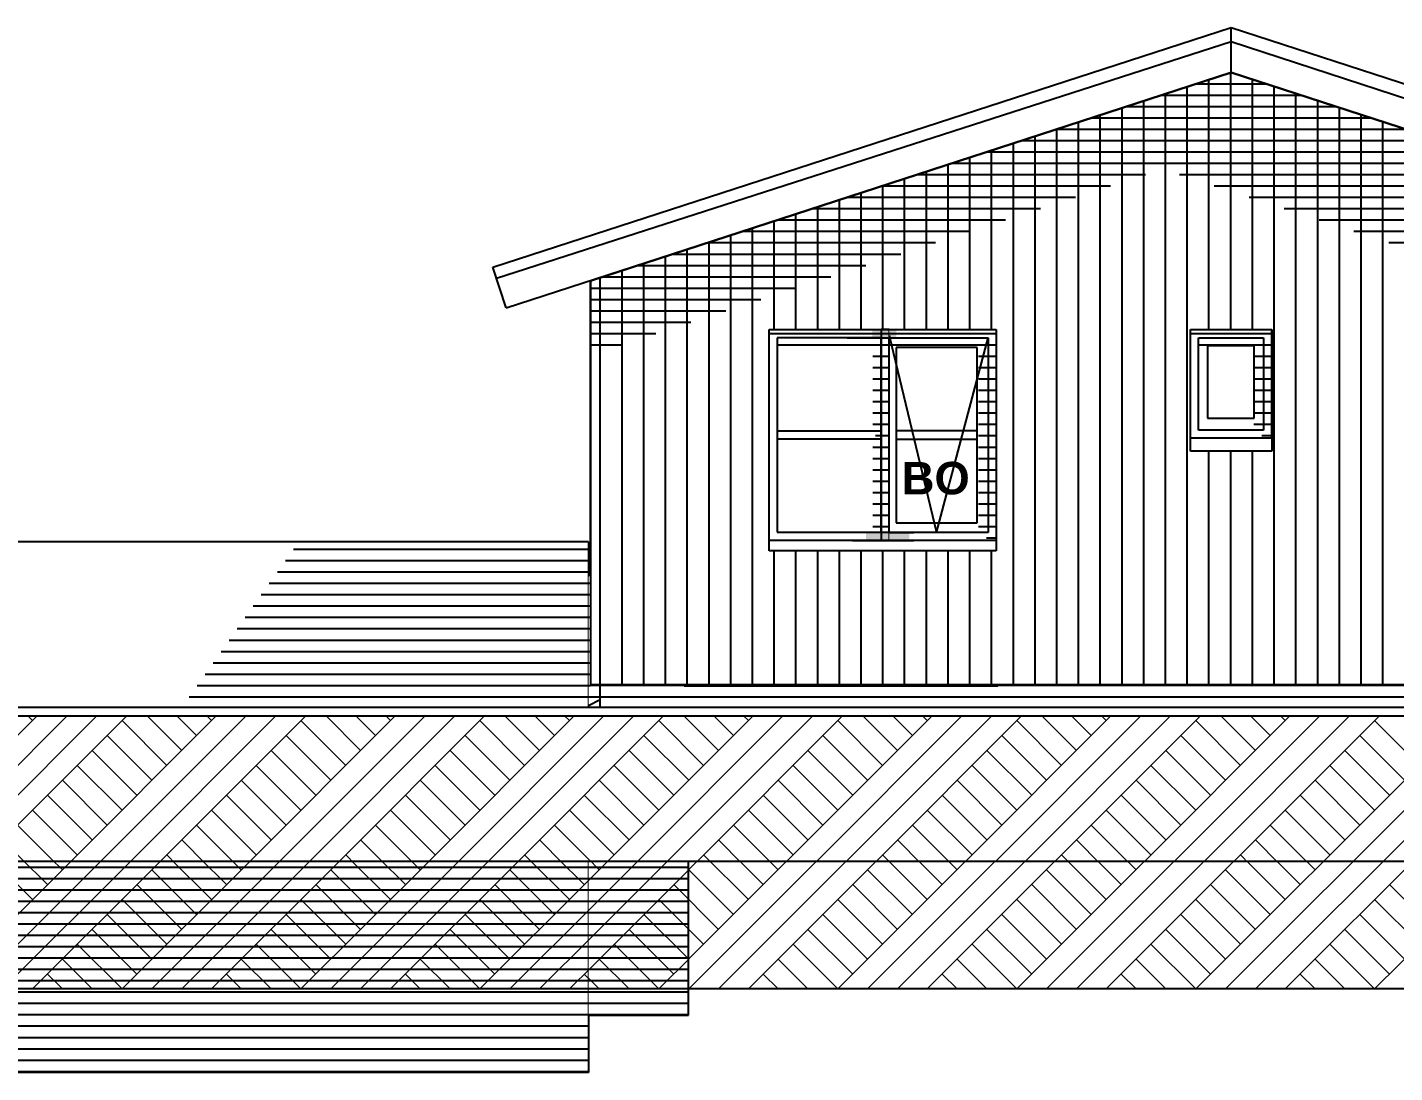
# Model space of a CAD drawing. Header units: millimetres. Extents: x -242231 to 419123, y -2399 to 525285.
# Drawn here: x -223797 to -215368, y 92177 to 98622 of the extents above; entities that cross this region are included whole.
import ezdxf

# ---------------------------------------------------------------- set-up
doc = ezdxf.new("R2010")
doc.units = ezdxf.units.MM
doc.set_wipeout_variables(frame=1)
doc.linetypes.add('Wipeout_Contour', pattern=[1000, 0, -1000])
doc.styles.add('GENERATED_STYLE_1', font='swissb.ttf')
pattern_1 = [(0, (-209595.58, 94564.28), (0, 70), [])]

msp = doc.modelspace()

# ---------------------------------------------------------------- linework, layer by layer
at = {"linetype": 'Continuous'}
for p, q in [((-220326.415, 97059.644), (-216377.153, 98342.837)), ((-216377.153, 98343.362), (-216377.153, 98342.837)), ((-216125.752, 96009.563), (-216627.423, 96009.563)), ((-217824.589, 95393.252), (-219224.173, 95393.252))]:
    msp.add_line(p, q, dxfattribs=at)
at = {"color": 253, "linetype": 'Continuous', "lineweight": 15}
for p, q in [((-218341.367, 93152.037), (-218617.139, 93427.809)), ((-217238.28, 93152.037), (-217514.052, 93427.809)), ((-216135.194, 93152.037), (-216410.966, 93427.809)), ((-218433.291, 93060.113), (-218709.063, 93335.885)), ((-217330.204, 93060.113), (-217605.976, 93335.885)), ((-216227.118, 93060.113), (-216502.889, 93335.885)), ((-215124.031, 93060.113), (-215399.803, 93335.885)), ((-218525.215, 92968.189), (-218800.986, 93243.961)), ((-217422.128, 92968.189), (-217697.9, 93243.961)), ((-216319.042, 92968.189), (-216594.813, 93243.961)), ((-215215.955, 92968.189), (-215491.727, 93243.961)), ((-218617.139, 92876.266), (-218892.91, 93152.037)), ((-217514.052, 92876.266), (-217789.824, 93152.037)), ((-216410.966, 92876.266), (-216686.737, 93152.037)), ((-215307.879, 92876.266), (-215583.651, 93152.037)), ((-218709.063, 92784.342), (-218984.834, 93060.113)), ((-217605.976, 92784.342), (-217881.748, 93060.113)), ((-216502.889, 92784.342), (-216778.661, 93060.113)), ((-215399.803, 92784.342), (-215675.575, 93060.113)), ((-218800.986, 92692.418), (-219076.758, 92968.189)), ((-217697.9, 92692.418), (-217973.672, 92968.189)), ((-216594.813, 92692.418), (-216870.585, 92968.189)), ((-215491.727, 92692.418), (-215767.498, 92968.189)), ((-218984.834, 92692.418), (-219168.682, 92876.266)), ((-217881.748, 92692.418), (-218065.595, 92876.266)), ((-216778.661, 92692.418), (-216962.509, 92876.266)), ((-215675.575, 92692.418), (-215859.422, 92876.266)), ((-219168.682, 92692.418), (-219260.606, 92784.342)), ((-218065.595, 92692.418), (-218157.519, 92784.342)), ((-216962.509, 92692.418), (-217054.433, 92784.342)), ((-215859.422, 92692.418), (-215951.346, 92784.342)), ((-219352.53, 92692.418), (-219352.53, 92692.418)), ((-218249.443, 92692.418), (-218249.443, 92692.418)), ((-217146.357, 92692.418), (-217146.357, 92692.418)), ((-216043.27, 92692.418), (-216043.27, 92692.418))]:
    msp.add_line(p, q, dxfattribs=at)

# ---------------------------------------------------------------- wipeouts: each hides what was drawn before it
at = {"color": 254, "linetype": 'Wipeout_Contour', "lineweight": 0, "ltscale": 27465.714091}
msp.add_wipeout([(-218484.181, 96758.268), (-218484.181, 96758.147), (-218484.173, 96758.268)], dxfattribs=at)
at = {"color": 254, "linetype": 'Wipeout_Contour', "lineweight": 0, "ltscale": 37378.964746}
msp.add_wipeout([(-218534.47, 95508.268), (-218534.47, 96083.268), (-219174.185, 96083.268), (-219174.187, 95508.268)], dxfattribs=at)
at = {"color": 254, "linetype": 'Wipeout_Contour', "lineweight": 0, "ltscale": 42923.424546}
msp.add_wipeout([(-220326.415, 94558.15), (-220326.415, 94564.283), (-220326.451, 94564.283), (-220326.451, 94558.15)], dxfattribs=at)
at = {"color": 254, "linetype": 'Wipeout_Contour', "lineweight": 0, "ltscale": 50741.462199}
msp.add_wipeout([(-220337.233, 93481.083), (-223947.307, 93481.083), (-223947.307, 92176.56), (-220337.233, 92176.56)], dxfattribs=at)

# ---------------------------------------------------------------- next in the draw order: hatches: boundary and pattern name
at = {"linetype": 'Continuous', "lineweight": 25}
h = msp.add_hatch(dxfattribs=at)
h.set_pattern_fill('50__', color=251, style=0, pattern_type=2)
h.set_pattern_definition(pattern_1)
h.paths.add_polyline_path([(-214829.609, 97107.609), (-214829.609, 97840.534), (-216377.153, 98343.362), (-216377.153, 98342.837), (-220326.415, 97059.644), (-220326.415, 96603.002), (-216798.332, 97748.852), (-216798.332, 97747.725)], flags=0)
h = msp.add_hatch(dxfattribs=at)
h.set_pattern_fill('50__', color=251, style=0, pattern_type=2)
h.set_pattern_definition(pattern_1)
h.paths.add_polyline_path([(-218534.47, 95508.268), (-218534.47, 96083.268), (-219174.185, 96083.268), (-219174.187, 96062.058), (-218584.464, 96062.058), (-218584.464, 95508.268)], flags=0)
h = msp.add_hatch(dxfattribs=at)
h.set_pattern_fill('50__', color=251, style=0, pattern_type=2)
h.set_pattern_definition(pattern_1)
h.paths.add_polyline_path([(-220337.233, 93481.083), (-223947.307, 93481.083), (-223947.307, 92176.56), (-220337.233, 92176.56)], flags=0)

# ---------------------------------------------------------------- next in the draw order: linework, layer by layer
at = {"linetype": 'Continuous'}
for p, q in [((-220326.415, 94564.283), (-220326.415, 97059.644)), ((-220326.451, 94564.283), (-220326.451, 94558.15)), ((-220326.415, 94564.283), (-220326.415, 94558.15)), ((-220326.415, 94558.15), (-214829.609, 94558.15)), ((-220337.233, 93481.083), (-220337.233, 92176.56)), ((-220337.233, 92176.56), (-223947.307, 92176.56))]:
    msp.add_line(p, q, dxfattribs=at)
at = {"color": 253, "linetype": 'Continuous', "lineweight": 15}
for p, q in [((-222753.713, 93152.037), (-223029.485, 93427.809)), ((-221650.627, 93152.037), (-221926.398, 93427.809)), ((-220547.54, 93152.037), (-220823.312, 93427.809)), ((-222845.637, 93060.113), (-223121.409, 93335.885)), ((-221742.551, 93060.113), (-222018.322, 93335.885)), ((-220639.464, 93060.113), (-220915.236, 93335.885)), ((-222937.561, 92968.189), (-223213.333, 93243.961)), ((-221834.474, 92968.189), (-222110.246, 93243.961)), ((-220731.388, 92968.189), (-221007.16, 93243.961)), ((-223029.485, 92876.266), (-223305.256, 93152.037)), ((-221926.398, 92876.266), (-222202.17, 93152.037)), ((-220823.312, 92876.266), (-221099.083, 93152.037)), ((-223121.409, 92784.342), (-223397.18, 93060.113)), ((-222018.322, 92784.342), (-222294.094, 93060.113)), ((-220915.236, 92784.342), (-221191.007, 93060.113)), ((-223213.333, 92692.418), (-223489.104, 92968.189)), ((-222110.246, 92692.418), (-222386.018, 92968.189)), ((-221007.16, 92692.418), (-221282.931, 92968.189)), ((-223397.18, 92692.418), (-223581.028, 92876.266)), ((-222294.094, 92692.418), (-222477.942, 92876.266)), ((-221191.007, 92692.418), (-221374.855, 92876.266)), ((-223581.028, 92692.418), (-223672.952, 92784.342)), ((-222477.942, 92692.418), (-222569.865, 92784.342)), ((-221374.855, 92692.418), (-221466.779, 92784.342)), ((-223764.876, 92692.418), (-223764.876, 92692.418)), ((-222661.789, 92692.418), (-222661.789, 92692.418)), ((-221558.703, 92692.418), (-221558.703, 92692.418)), ((-220455.616, 92692.418), (-220455.616, 92692.418))]:
    msp.add_line(p, q, dxfattribs=at)

# ---------------------------------------------------------------- next in the draw order: wipeouts: each hides what was drawn before it
at = {"color": 254, "linetype": 'Wipeout_Contour', "lineweight": 0, "ltscale": 43566.776628}
msp.add_wipeout([(-220046.415, 97151.147), (-220326.415, 97060.169), (-220326.415, 97059.644), (-220046.415, 97150.622)], dxfattribs=at)
at = {"color": 254, "linetype": 'Wipeout_Contour', "lineweight": 0, "ltscale": 46982.852747}
msp.add_wipeout([(-218534.47, 96708.147), (-218534.47, 96708.268), (-219174.187, 96708.268), (-219174.185, 96133.268), (-218534.47, 96133.268)], dxfattribs=at)
at = {"color": 254, "linetype": 'Wipeout_Contour', "lineweight": 0, "ltscale": 25217.409313}
msp.add_wipeout([(-217874.47, 95508.147), (-217874.47, 96708.147), (-217874.477, 95508.147)], dxfattribs=at)
at = {"color": 254, "linetype": 'Wipeout_Contour', "lineweight": 0, "ltscale": 20457.377242}
msp.add_wipeout([(-216177.431, 96138.15), (-216177.431, 96708.15), (-216177.437, 96138.15)], dxfattribs=at)
at = {"color": 254, "linetype": 'Wipeout_Contour', "lineweight": 0, "ltscale": 82698.442052}
msp.add_wipeout([(-219174.181, 95508.268), (-219224.181, 95508.268), (-219224.181, 95458.268), (-218484.181, 95458.268), (-218484.181, 95508.268), (-218484.47, 95508.268), (-218484.47, 95508.147), (-218534.47, 95508.147), (-218534.47, 95508.268)], dxfattribs=at)
at = {"color": 254, "linetype": 'Wipeout_Contour', "lineweight": 0, "ltscale": 50252.008211}
msp.add_wipeout([(-223947.307, 95450.158), (-223947.307, 94431.083), (-220337.233, 94431.083), (-220337.233, 95450.158)], dxfattribs=at)
at = {"color": 254, "linetype": 'Wipeout_Contour', "lineweight": 0, "ltscale": 42241.647244}
msp.add_wipeout([(-220337.233, 93481.083), (-220337.233, 92531.083), (-219722.221, 92531.083), (-219722.221, 93481.083)], dxfattribs=at)

# ---------------------------------------------------------------- next in the draw order: hatches: boundary and pattern name
at = {"linetype": 'Continuous', "lineweight": 25}
h = msp.add_hatch(dxfattribs=at)
h.set_pattern_fill('50__', color=251, style=0, pattern_type=2)
h.set_pattern_definition(pattern_1)
h.paths.add_polyline_path([(-220046.415, 97151.147), (-220326.415, 97060.169), (-220326.415, 97059.644), (-220046.415, 97150.622)], flags=0)
h = msp.add_hatch(dxfattribs=at)
h.set_pattern_fill('50__', color=251, style=0, pattern_type=2)
h.set_pattern_definition(pattern_1)
h.paths.add_polyline_path([(-218534.47, 96708.147), (-218534.47, 96708.268), (-219174.187, 96708.268), (-219174.187, 96602.725), (-218594.159, 96602.725), (-218594.159, 96602.604), (-218584.464, 96602.604), (-218584.464, 96133.268), (-218534.47, 96133.268)], flags=0)
h = msp.add_hatch(dxfattribs=at)
h.set_pattern_fill('50__', color=251, style=0, pattern_type=2)
h.set_pattern_definition(pattern_1)
h.paths.add_polyline_path([(-222845.113, 94431.083), (-220337.233, 94431.083), (-220337.233, 95450.158), (-222124.518, 95450.158)], flags=0)
h = msp.add_hatch(dxfattribs=at)
h.set_pattern_fill('50__', color=251, style=0, pattern_type=2)
h.set_pattern_definition(pattern_1)
h.paths.add_polyline_path([(-220337.233, 93481.083), (-220337.233, 92531.083), (-219722.221, 92531.083), (-219722.221, 93481.083)], flags=0)

# ---------------------------------------------------------------- next in the draw order: linework, layer by layer
at = {"linetype": 'Continuous'}
for p, q in [((-220046.415, 97151.147), (-220046.415, 97150.622)), ((-220326.415, 97060.169), (-220326.415, 97059.644)), ((-220337.233, 95450.158), (-223947.307, 95450.158)), ((-220337.233, 95450.158), (-220337.233, 94431.083)), ((-218534.463, 95458.268), (-219224.173, 95458.268)), ((-218534.463, 95458.268), (-218534.463, 95458.147)), ((-218484.181, 95458.268), (-218534.463, 95458.268)), ((-219722.221, 92531.083), (-219722.221, 93481.083)), ((-195084.626, 92692.418), (-227957.363, 92692.418)), ((-220337.233, 92531.083), (-219722.221, 92531.083))]:
    msp.add_line(p, q, dxfattribs=at)
at = {"color": 253, "linetype": 'Continuous', "lineweight": 15}
for p, q in [((-219444.454, 93152.037), (-219720.225, 93427.809)), ((-219536.377, 93060.113), (-219812.149, 93335.885)), ((-219628.301, 92968.189), (-219904.073, 93243.961)), ((-219720.225, 92876.266), (-219995.997, 93152.037)), ((-219812.149, 92784.342), (-220087.921, 93060.113)), ((-219904.073, 92692.418), (-220179.845, 92968.189)), ((-220087.921, 92692.418), (-220271.768, 92876.266)), ((-220271.768, 92692.418), (-220363.692, 92784.342))]:
    msp.add_line(p, q, dxfattribs=at)

# ---------------------------------------------------------------- next in the draw order: wipeouts: each hides what was drawn before it
at = {"color": 254, "linetype": 'Wipeout_Contour', "lineweight": 0, "ltscale": 28150.316121}
msp.add_wipeout([(-216577.437, 96138.15), (-216177.437, 96138.15), (-216177.437, 96708.15), (-216577.437, 96708.15)], dxfattribs=at)

# ---------------------------------------------------------------- next in the draw order: hatches: boundary and pattern name
at = {"linetype": 'Continuous', "lineweight": 25}
h = msp.add_hatch(dxfattribs=at)
h.set_pattern_fill('50__', color=251, style=0, pattern_type=2)
h.set_pattern_definition(pattern_1)
h.paths.add_polyline_path([(-216237.409, 96138.15), (-216177.437, 96138.15), (-216177.437, 96708.15), (-216577.437, 96708.15), (-216577.437, 96602.606), (-216237.409, 96602.606)], flags=0)

# ---------------------------------------------------------------- next in the draw order: linework, layer by layer
at = {"linetype": 'Continuous'}
for p, q in [((-216234.974, 96657.792), (-216521.707, 96657.792)), ((-216521.707, 96657.792), (-216521.707, 96211.386)), ((-216234.974, 96211.386), (-216234.974, 96657.792)), ((-216521.707, 96211.386), (-216234.974, 96211.386))]:
    msp.add_line(p, q, dxfattribs=at)

# ---------------------------------------------------------------- next in the draw order: wipeouts: each hides what was drawn before it
at = {"color": 254, "linetype": 'Wipeout_Contour', "lineweight": 0, "ltscale": 43063.195506}
msp.add_wipeout([(-220046.003, 97150.756), (-220045.986, 97150.761), (-220045.986, 97151.286), (-220046.003, 97151.281)], dxfattribs=at)
at = {"color": 254, "linetype": 'Wipeout_Contour', "lineweight": 0, "ltscale": 37547.150819}
msp.add_wipeout([(-218534.47, 96083.268), (-218534.47, 96133.268), (-219174.185, 96133.268), (-219174.185, 96083.268)], dxfattribs=at)
at = {"color": 254, "linetype": 'Wipeout_Contour', "lineweight": 0, "ltscale": 43030.944171}
msp.add_wipeout([(-220337.233, 95241.263), (-220337.233, 95241.163), (-220326.415, 95246.547), (-220326.415, 95246.647)], dxfattribs=at)

# ---------------------------------------------------------------- next in the draw order: hatches: boundary and pattern name
at = {"linetype": 'Continuous', "lineweight": 25}
h = msp.add_hatch(dxfattribs=at)
h.set_pattern_fill('50__', color=251, style=0, pattern_type=2)
h.set_pattern_definition(pattern_1)
h.paths.add_polyline_path([(-218534.47, 96083.268), (-218534.47, 96133.268), (-218569.466, 96133.268), (-218569.466, 96083.268)], flags=0)

# ---------------------------------------------------------------- next in the draw order: wipeouts: each hides what was drawn before it
at = {"color": 254, "linetype": 'Wipeout_Contour', "lineweight": 0, "ltscale": 37058.234373}
msp.add_wipeout([(-216377.153, 98343.362), (-220045.986, 97151.286), (-220045.986, 97150.761), (-216377.153, 98342.837)], dxfattribs=at)
at = {"color": 254, "linetype": 'Wipeout_Contour', "lineweight": 0, "ltscale": 27283.116801}
msp.add_wipeout([(-216177.431, 96708.15), (-216177.431, 96138.15), (-216127.431, 96138.15), (-216127.431, 96708.15)], dxfattribs=at)
at = {"color": 254, "linetype": 'Wipeout_Contour', "lineweight": 0, "ltscale": 96521.148876}
msp.add_wipeout([(-220337.233, 95241.163), (-220337.233, 94441.463), (-220266.212, 94476.808), (-220266.212, 94558.15), (-220326.415, 94558.15), (-220326.451, 94558.15), (-220326.451, 94564.283), (-220326.415, 94564.283), (-220326.415, 95246.547)], dxfattribs=at)

# ---------------------------------------------------------------- next in the draw order: hatches: boundary and pattern name
at = {"linetype": 'Continuous', "lineweight": 25}
h = msp.add_hatch(dxfattribs=at)
h.set_pattern_fill('50__', color=251, style=0, pattern_type=2)
h.set_pattern_definition(pattern_1)
h.paths.add_polyline_path([(-216377.153, 98343.362), (-220045.986, 97151.286), (-220045.986, 97150.761), (-216377.153, 98342.837)], flags=0)
h = msp.add_hatch(dxfattribs=at)
h.set_pattern_fill('50__', color=251, style=0, pattern_type=2)
h.set_pattern_definition(pattern_1)
h.paths.add_polyline_path([(-216177.431, 96708.15), (-216177.431, 96138.15), (-216127.431, 96138.15), (-216127.431, 96708.15)], flags=0)
h = msp.add_hatch(dxfattribs=at)
h.set_pattern_fill('50__', color=251, style=0, pattern_type=2)
h.set_pattern_definition(pattern_1)
h.paths.add_polyline_path([(-220337.233, 95241.163), (-220337.233, 94441.463), (-220266.212, 94476.808), (-220266.212, 94558.15), (-220326.415, 94558.15), (-220326.451, 94558.15), (-220326.451, 94564.283), (-220326.415, 94564.283), (-220326.415, 95246.547)], flags=0)

# ---------------------------------------------------------------- next in the draw order: linework, layer by layer
at = {"linetype": 'Continuous'}
for p, q in [((-220046.003, 97150.756), (-220046.003, 97151.281)), ((-220045.986, 97150.761), (-220045.986, 97151.286)), ((-220337.233, 95241.263), (-220326.415, 95246.647))]:
    msp.add_line(p, q, dxfattribs=at)

# ---------------------------------------------------------------- next in the draw order: wipeouts: each hides what was drawn before it
at = {"color": 254, "linetype": 'Wipeout_Contour', "lineweight": 0, "ltscale": 54550.210546}
msp.add_wipeout([(-218484.47, 95508.268), (-218484.181, 95508.268), (-218484.181, 96708.268), (-218534.181, 96708.268), (-218534.181, 96708.147), (-218484.47, 96708.147)], dxfattribs=at)

# ---------------------------------------------------------------- next in the draw order: linework, layer by layer
at = {"linetype": 'Continuous'}
msp.add_line((-218484.181, 95508.268), (-218484.181, 95458.268), dxfattribs=at)

# ---------------------------------------------------------------- next in the draw order: wipeouts: each hides what was drawn before it
at = {"color": 254, "linetype": 'Wipeout_Contour', "lineweight": 0, "ltscale": 38775.456962}
msp.add_wipeout([(-220845.155, 96891.62), (-216377.153, 98343.362), (-216377.153, 98621.993), (-220927.043, 97143.644)], dxfattribs=at)
at = {"color": 254, "linetype": 'Wipeout_Contour', "lineweight": 0, "ltscale": 57046.246641}
msp.add_wipeout([(-218534.181, 96708.268), (-218484.181, 96708.268), (-218484.181, 96758.268), (-219224.181, 96758.268), (-219224.181, 96708.268), (-219174.181, 96708.268)], dxfattribs=at)
at = {"color": 254, "linetype": 'Wipeout_Contour', "lineweight": 0, "ltscale": 42708.180818}
msp.add_wipeout([(-216577.431, 96708.15), (-216177.431, 96708.15), (-216127.431, 96708.15), (-216127.431, 96758.15), (-216627.431, 96758.15), (-216627.431, 96708.15)], dxfattribs=at)
at = {"color": 254, "linetype": 'Wipeout_Contour', "lineweight": 0, "ltscale": 41751.655478}
msp.add_wipeout([(-216177.431, 96138.15), (-216577.431, 96138.15), (-216627.431, 96138.15), (-216627.431, 96088.15), (-216127.431, 96088.15), (-216127.431, 96138.15)], dxfattribs=at)
at = {"color": 254, "linetype": 'Wipeout_Contour', "lineweight": 0, "ltscale": 42826.704124}
msp.add_wipeout([(-220337.233, 94441.463), (-220337.233, 94441.363), (-220266.212, 94476.708), (-220266.212, 94476.808)], dxfattribs=at)

# ---------------------------------------------------------------- next in the draw order: hatches: boundary and pattern name
at = {"linetype": 'Continuous', "lineweight": 25}
h = msp.add_hatch(dxfattribs=at)
h.set_pattern_fill('50__', color=251, style=0, pattern_type=2)
h.set_pattern_definition(pattern_1)
h.paths.add_polyline_path([(-216378.188, 98343.026), (-216377.153, 98343.362), (-216377.153, 98621.993), (-216378.188, 98620.53)], flags=0)
h = msp.add_hatch(dxfattribs=at)
h.set_pattern_fill('50__', color=251, style=0, pattern_type=2)
h.set_pattern_definition(pattern_1)
h.paths.add_polyline_path([(-218534.181, 96708.268), (-218484.181, 96708.268), (-218484.181, 96758.268), (-219224.181, 96758.268), (-219224.181, 96708.268), (-219174.181, 96708.268)], flags=0)
h = msp.add_hatch(dxfattribs=at)
h.set_pattern_fill('50__', color=251, style=0, pattern_type=2)
h.set_pattern_definition(pattern_1)
h.paths.add_polyline_path([(-216577.431, 96708.15), (-216177.431, 96708.15), (-216127.431, 96708.15), (-216127.431, 96758.15), (-216627.431, 96758.15), (-216627.431, 96708.15)], flags=0)
h = msp.add_hatch(dxfattribs=at)
h.set_pattern_fill('50__', color=251, style=0, pattern_type=2)
h.set_pattern_definition(pattern_1)
h.paths.add_polyline_path([(-216177.431, 96138.15), (-216187.415, 96138.15), (-216187.415, 96088.15), (-216127.431, 96088.15), (-216127.431, 96138.15)], flags=0)

# ---------------------------------------------------------------- next in the draw order: linework, layer by layer
at = {"linetype": 'Continuous'}
for p, q in [((-220927.043, 97143.644), (-216377.153, 98621.993)), ((-220845.155, 96891.62), (-216377.153, 98343.362)), ((-220845.155, 96891.62), (-220927.043, 97143.644)), ((-220325.541, 97059.901), (-220325.541, 94569.758)), ((-219224.173, 96758.268), (-218484.173, 96758.268)), ((-218534.181, 95508.268), (-218534.181, 96708.268)), ((-218484.181, 96758.147), (-218484.181, 96708.268)), ((-218484.181, 96708.268), (-218484.181, 95508.268)), ((-218484.173, 96758.268), (-218484.173, 96758.147)), ((-216627.423, 96758.15), (-216127.423, 96758.15)), ((-216177.431, 96708.15), (-216177.431, 96138.15)), ((-216127.423, 96758.15), (-216127.423, 96088.15)), ((-216127.423, 96088.15), (-216627.423, 96088.15)), ((-220337.233, 94441.363), (-220266.212, 94476.708))]:
    msp.add_line(p, q, dxfattribs=at)
at = {"color": 251, "linetype": 'Continuous', "lineweight": 25}
for p, q in [((-216514.968, 98297.508), (-216514.968, 96759.315)), ((-218792.968, 97557.653), (-218792.968, 96758.147)), ((-218658.968, 97601.174), (-218658.968, 96758.147)), ((-219060.968, 97470.612), (-219060.968, 96758.147)), ((-218926.968, 97514.133), (-218926.968, 96758.147)), ((-219194.968, 97427.091), (-219194.968, 96758.147))]:
    msp.add_line(p, q, dxfattribs=at)

# ---------------------------------------------------------------- next in the draw order: wipeouts: each hides what was drawn before it
at = {"color": 254, "linetype": 'Wipeout_Contour', "lineweight": 0, "ltscale": 22251.725368}
msp.add_wipeout([(-216377.153, 98343.362), (-211850.67, 96872.618), (-211768.782, 97124.642), (-216377.153, 98621.993)], dxfattribs=at)
at = {"color": 254, "linetype": 'Wipeout_Contour', "lineweight": 0, "ltscale": 43063.961043}
msp.add_wipeout([(-220046.003, 97151.281), (-220046.415, 97151.147), (-220046.415, 97150.622), (-220046.003, 97150.756)], dxfattribs=at)
at = {"color": 254, "linetype": 'Wipeout_Contour', "lineweight": 0, "ltscale": 38979.822969}
msp.add_wipeout([(-219174.181, 96708.268), (-219224.181, 96708.268), (-219224.181, 95508.268), (-219174.181, 95508.268)], dxfattribs=at)
at = {"color": 254, "linetype": 'Wipeout_Contour', "lineweight": 0, "ltscale": 43904.649612}
msp.add_wipeout([(-218484.181, 95508.147), (-217874.477, 95508.147), (-217874.477, 96708.147), (-218484.181, 96708.147), (-218484.181, 95508.268)], dxfattribs=at)
at = {"color": 254, "linetype": 'Wipeout_Contour', "lineweight": 0, "ltscale": 29017.894188}
msp.add_wipeout([(-216577.431, 96138.15), (-216577.431, 96708.15), (-216627.431, 96708.15), (-216627.431, 96138.15)], dxfattribs=at)
at = {"color": 254, "linetype": 'Wipeout_Contour', "lineweight": 0, "ltscale": 20657.15334}
msp.add_wipeout([(-216127.431, 96758.15), (-216127.431, 96714.283), (-216127.423, 96758.15)], dxfattribs=at)
at = {"color": 254, "linetype": 'Wipeout_Contour', "lineweight": 0, "ltscale": 31931.829371}
msp.add_wipeout([(-220266.212, 94431.083), (-214889.605, 94431.083), (-214889.605, 94558.15), (-220266.212, 94558.15)], dxfattribs=at)

# ---------------------------------------------------------------- next in the draw order: hatches: boundary and pattern name
at = {"linetype": 'Continuous', "lineweight": 25}
h = msp.add_hatch(dxfattribs=at)
h.set_pattern_fill('50__', color=251, style=0, pattern_type=2)
h.set_pattern_definition(pattern_1)
h.paths.add_polyline_path([(-218484.181, 96708.147), (-218484.187, 96602.604), (-217934.449, 96602.604), (-217934.449, 95508.147), (-217874.477, 95508.147), (-217874.477, 96708.147)], flags=0)
h = msp.add_hatch(dxfattribs=at)
h.set_pattern_fill('50__', color=251, style=0, pattern_type=2)
h.set_pattern_definition(pattern_1)
h.paths.add_polyline_path([(-214889.6, 94473.31), (-214889.605, 94558.15), (-220266.212, 94558.15), (-220266.212, 94472.334)], flags=0)

# ---------------------------------------------------------------- next in the draw order: linework, layer by layer
at = {"linetype": 'Continuous'}
for p, q in [((-216377.153, 98621.993), (-211768.782, 97124.642)), ((-216377.153, 98343.362), (-216377.153, 98621.993)), ((-220904.852, 97074.823), (-216377.153, 98534.436)), ((-216377.153, 98534.436), (-211778.823, 97034.283)), ((-216375.975, 98342.651), (-220325.541, 97059.901)), ((-216377.153, 98343.362), (-211850.67, 96872.618)), ((-212546.127, 97098.258), (-216375.975, 98342.651)), ((-216627.423, 96759.315), (-216125.752, 96759.315)), ((-216627.423, 96009.563), (-216627.423, 96759.315)), ((-216125.752, 96759.315), (-216125.752, 96009.563)), ((-219224.173, 95458.268), (-219224.173, 96758.268)), ((-219224.173, 95393.252), (-219224.173, 96758.147)), ((-219174.181, 96708.268), (-219174.181, 95508.268)), ((-218534.181, 96708.268), (-219174.181, 96708.268)), ((-216627.423, 96088.15), (-216627.423, 96758.15)), ((-216577.431, 96138.15), (-216577.431, 96708.15)), ((-216577.431, 96708.15), (-216177.431, 96708.15)), ((-217941.387, 96648.467), (-218440.256, 96648.467)), ((-218440.256, 96648.467), (-218440.256, 95566.806)), ((-217941.387, 95566.806), (-217941.387, 96648.467)), ((-219174.181, 96133.268), (-218534.475, 96133.268)), ((-218440.29, 96133.268), (-218440.29, 96083.229)), ((-217941.387, 96133.268), (-218440.29, 96133.268)), ((-217941.387, 96083.229), (-217941.387, 96133.268)), ((-216177.431, 96138.15), (-216577.431, 96138.15)), ((-218534.475, 96083.268), (-219174.181, 96083.268)), ((-218440.29, 96083.229), (-217941.387, 96083.229)), ((-219174.181, 95508.268), (-218534.181, 95508.268)), ((-218440.256, 95566.806), (-217941.387, 95566.806)), ((-220325.541, 94569.758), (-212546.127, 94569.758)), ((-220266.212, 94431.083), (-220266.212, 94558.15)), ((-219748.491, 94564.494), (-217814.241, 94564.283))]:
    msp.add_line(p, q, dxfattribs=at)
at = {"color": 251, "linetype": 'Continuous', "lineweight": 25}
for p, q in [((-216380.968, 98341.029), (-216380.968, 96759.315)), ((-216246.968, 98300.734), (-216246.968, 96759.315)), ((-216782.968, 98210.467), (-216782.968, 94569.758)), ((-216648.968, 98253.987), (-216648.968, 94569.758)), ((-216112.968, 98257.195), (-216112.968, 94569.758)), ((-215978.968, 98213.655), (-215978.968, 94569.758)), ((-217050.968, 98123.425), (-217050.968, 94569.758)), ((-216916.968, 98166.946), (-216916.968, 94569.758)), ((-215844.968, 98170.116), (-215844.968, 94569.758)), ((-215710.968, 98126.577), (-215710.968, 94569.758)), ((-217318.968, 98036.383), (-217318.968, 94569.758)), ((-217184.968, 98079.904), (-217184.968, 94569.758)), ((-215576.968, 98083.038), (-215576.968, 94569.758)), ((-215442.968, 98039.498), (-215442.968, 94569.758)), ((-217586.968, 97949.341), (-217586.968, 94569.758)), ((-217452.968, 97992.862), (-217452.968, 94569.758)), ((-217720.968, 97905.82), (-217720.968, 94569.758)), ((-219328.968, 97383.57), (-219328.968, 94569.758)), ((-219596.968, 97296.528), (-219596.968, 94569.758)), ((-219462.968, 97340.049), (-219462.968, 94569.758)), ((-219864.968, 97209.487), (-219864.968, 94569.758)), ((-219730.968, 97253.007), (-219730.968, 94569.758)), ((-220132.968, 97122.445), (-220132.968, 94569.758)), ((-219998.968, 97165.966), (-219998.968, 94569.758)), ((-220266.968, 97078.924), (-220266.968, 94569.758)), ((-216514.968, 96009.563), (-216514.968, 94569.758)), ((-216380.968, 96009.563), (-216380.968, 94569.758)), ((-216246.968, 96009.563), (-216246.968, 94569.758)), ((-219194.968, 95393.252), (-219194.968, 94569.758)), ((-219060.968, 95393.252), (-219060.968, 94569.758)), ((-218926.968, 95393.252), (-218926.968, 94569.758)), ((-218792.968, 95393.252), (-218792.968, 94569.758)), ((-218658.968, 95393.252), (-218658.968, 94569.758)), ((-218524.968, 95393.252), (-218524.968, 94569.758)), ((-218390.968, 95393.252), (-218390.968, 94569.758)), ((-218256.968, 95393.252), (-218256.968, 94569.758)), ((-218122.968, 95393.252), (-218122.968, 94569.758)), ((-217988.968, 95393.252), (-217988.968, 94569.758)), ((-217854.968, 95393.252), (-217854.968, 94569.758))]:
    msp.add_line(p, q, dxfattribs=at)

# ---------------------------------------------------------------- next in the draw order: texts
at = {"style": 'GENERATED_STYLE_1'}
msp.add_text('BO', height=200, dxfattribs=at).set_placement((-218406.669, 95742.352))

# ---------------------------------------------------------------- next in the draw order: wipeouts: each hides what was drawn before it
at = {"color": 254, "linetype": 'Wipeout_Contour', "lineweight": 0, "ltscale": 36769.03695}
msp.add_wipeout([(-218534.181, 96708.268), (-218534.47, 96708.268), (-218534.47, 96708.147), (-218534.181, 96708.147)], dxfattribs=at)
at = {"color": 254, "linetype": 'Wipeout_Contour', "lineweight": 0, "ltscale": 53013.924178}
msp.add_wipeout([(-218484.181, 96708.268), (-218484.181, 96708.147), (-217874.47, 96708.147), (-217824.47, 96708.147), (-217824.47, 96758.147), (-218484.181, 96758.147)], dxfattribs=at)
at = {"color": 254, "linetype": 'Wipeout_Contour', "lineweight": 0, "ltscale": 57176.651784}
msp.add_wipeout([(-227489.8, 93481.083), (-198945.979, 93481.083), (-198945.979, 94431.083), (-227489.8, 94431.083)], dxfattribs=at)

# ---------------------------------------------------------------- next in the draw order: hatches: boundary and pattern name
at = {"linetype": 'Continuous', "lineweight": 25}
h = msp.add_hatch(dxfattribs=at)
h.set_pattern_fill('50__', color=251, style=0, pattern_type=2)
h.set_pattern_definition(pattern_1)
h.paths.add_polyline_path([(-218484.181, 96708.268), (-218484.181, 96708.147), (-217874.47, 96708.147), (-217824.47, 96708.147), (-217824.47, 96758.147), (-218484.181, 96758.147)], flags=0)

# ---------------------------------------------------------------- next in the draw order: linework, layer by layer
at = {"color": 251, "linetype": 'Continuous', "lineweight": 25}
for p, q in [((-217854.968, 97862.3), (-217854.968, 96758.147)), ((-218122.968, 97775.258), (-218122.968, 96758.147)), ((-217988.968, 97818.779), (-217988.968, 96758.147)), ((-218390.968, 97688.216), (-218390.968, 96758.147)), ((-218256.968, 97731.737), (-218256.968, 96758.147)), ((-218524.968, 97644.695), (-218524.968, 96758.147))]:
    msp.add_line(p, q, dxfattribs=at)
at = {"linetype": 'Continuous'}
for p, q in [((-219224.173, 96758.147), (-217824.589, 96758.147)), ((-218701.181, 96758.268), (-218373.72, 96758.268)), ((-218484.181, 96758.147), (-218534.47, 96758.147)), ((-218484.173, 96758.147), (-217824.463, 96758.147)), ((-227489.8, 94431.083), (-198945.979, 94431.083)), ((-227957.363, 94376.289), (-195084.626, 94376.289)), ((-227489.8, 93481.083), (-198945.979, 93481.083))]:
    msp.add_line(p, q, dxfattribs=at)
at = {"color": 253, "linetype": 'Continuous', "lineweight": 15}
for p, q in [((-225419.506, 92692.418), (-223735.635, 94376.289)), ((-225235.658, 92692.418), (-223551.787, 94376.289)), ((-225051.81, 92692.418), (-223367.939, 94376.289)), ((-224867.962, 92692.418), (-223184.092, 94376.289)), ((-224316.419, 92692.418), (-222632.548, 94376.289)), ((-224132.571, 92692.418), (-222448.701, 94376.289)), ((-223948.724, 92692.418), (-222264.853, 94376.289)), ((-223764.876, 94347.048), (-223794.117, 94376.289)), ((-223764.876, 92692.418), (-222081.005, 94376.289)), ((-223213.333, 92692.418), (-221529.462, 94376.289)), ((-222937.561, 94071.276), (-223213.333, 94347.048)), ((-222845.637, 94163.2), (-223058.726, 94376.289)), ((-223029.485, 92692.418), (-221345.614, 94376.289)), ((-222753.713, 94255.124), (-222874.878, 94376.289)), ((-222845.637, 92692.418), (-221161.766, 94376.289)), ((-222661.789, 94347.048), (-222691.03, 94376.289)), ((-222661.789, 92692.418), (-220977.918, 94376.289)), ((-222110.246, 92692.418), (-220426.375, 94376.289)), ((-221834.474, 94071.276), (-222110.246, 94347.048)), ((-221742.551, 94163.2), (-221955.639, 94376.289)), ((-221926.398, 92692.418), (-220242.527, 94376.289)), ((-221650.627, 94255.124), (-221771.792, 94376.289)), ((-221742.551, 92692.418), (-220058.68, 94376.289)), ((-221558.703, 94347.048), (-221587.944, 94376.289)), ((-221558.703, 92692.418), (-219874.832, 94376.289)), ((-221007.16, 92692.418), (-219323.289, 94376.289)), ((-220731.388, 94071.276), (-221007.16, 94347.048)), ((-220639.464, 94163.2), (-220852.553, 94376.289)), ((-220823.312, 92692.418), (-219139.441, 94376.289)), ((-220547.54, 94255.124), (-220668.705, 94376.289)), ((-220639.464, 92692.418), (-218955.593, 94376.289)), ((-220455.616, 94347.048), (-220484.857, 94376.289)), ((-220455.616, 92692.418), (-218771.745, 94376.289)), ((-219904.073, 92692.418), (-218220.202, 94376.289)), ((-219628.301, 94071.276), (-219904.073, 94347.048)), ((-219536.377, 94163.2), (-219749.466, 94376.289)), ((-219720.225, 92692.418), (-218036.354, 94376.289)), ((-219444.454, 94255.124), (-219565.618, 94376.289)), ((-219536.377, 92692.418), (-217852.507, 94376.289)), ((-219352.53, 94347.048), (-219381.771, 94376.289)), ((-219352.53, 92692.418), (-217668.659, 94376.289)), ((-218800.986, 92692.418), (-217117.116, 94376.289)), ((-218525.215, 94071.276), (-218800.986, 94347.048)), ((-218433.291, 94163.2), (-218646.38, 94376.289)), ((-218617.139, 92692.418), (-216933.268, 94376.289)), ((-218341.367, 94255.124), (-218462.532, 94376.289)), ((-218433.291, 92692.418), (-216749.42, 94376.289)), ((-218249.443, 94347.048), (-218278.684, 94376.289)), ((-218249.443, 92692.418), (-216565.572, 94376.289)), ((-217697.9, 92692.418), (-216014.029, 94376.289)), ((-217422.128, 94071.276), (-217697.9, 94347.048)), ((-217330.204, 94163.2), (-217543.293, 94376.289)), ((-217514.052, 92692.418), (-215830.181, 94376.289)), ((-217238.28, 94255.124), (-217359.445, 94376.289)), ((-217330.204, 92692.418), (-215646.334, 94376.289)), ((-217146.357, 94347.048), (-217175.598, 94376.289)), ((-217146.357, 92692.418), (-215462.486, 94376.289)), ((-216594.813, 92692.418), (-214910.943, 94376.289)), ((-216319.042, 94071.276), (-216594.813, 94347.048)), ((-216227.118, 94163.2), (-216440.207, 94376.289)), ((-216410.966, 92692.418), (-214727.095, 94376.289)), ((-216135.194, 94255.124), (-216256.359, 94376.289)), ((-216227.118, 92692.418), (-214543.247, 94376.289)), ((-216043.27, 94347.048), (-216072.511, 94376.289)), ((-216043.27, 92692.418), (-214359.399, 94376.289)), ((-215491.727, 92692.418), (-213807.856, 94376.289)), ((-215215.955, 94071.276), (-215491.727, 94347.048)), ((-223029.485, 93979.352), (-223305.256, 94255.124)), ((-221926.398, 93979.352), (-222202.17, 94255.124)), ((-220823.312, 93979.352), (-221099.083, 94255.124)), ((-219720.225, 93979.352), (-219995.997, 94255.124)), ((-218617.139, 93979.352), (-218892.91, 94255.124)), ((-217514.052, 93979.352), (-217789.824, 94255.124)), ((-216410.966, 93979.352), (-216686.737, 94255.124)), ((-215307.879, 93979.352), (-215583.651, 94255.124)), ((-223121.409, 93887.428), (-223397.18, 94163.2)), ((-222018.322, 93887.428), (-222294.094, 94163.2)), ((-220915.236, 93887.428), (-221191.007, 94163.2)), ((-219812.149, 93887.428), (-220087.921, 94163.2)), ((-218709.063, 93887.428), (-218984.834, 94163.2)), ((-217605.976, 93887.428), (-217881.748, 94163.2)), ((-216502.889, 93887.428), (-216778.661, 94163.2)), ((-215399.803, 93887.428), (-215675.575, 94163.2)), ((-223213.333, 93795.504), (-223489.104, 94071.276)), ((-222110.246, 93795.504), (-222386.018, 94071.276)), ((-221007.16, 93795.504), (-221282.931, 94071.276)), ((-219904.073, 93795.504), (-220179.845, 94071.276)), ((-218800.986, 93795.504), (-219076.758, 94071.276)), ((-217697.9, 93795.504), (-217973.672, 94071.276)), ((-216594.813, 93795.504), (-216870.585, 94071.276)), ((-215491.727, 93795.504), (-215767.498, 94071.276)), ((-223305.256, 93703.58), (-223581.028, 93979.352)), ((-222202.17, 93703.58), (-222477.942, 93979.352)), ((-221099.083, 93703.58), (-221374.855, 93979.352)), ((-219995.997, 93703.58), (-220271.768, 93979.352)), ((-218892.91, 93703.58), (-219168.682, 93979.352)), ((-217789.824, 93703.58), (-218065.595, 93979.352)), ((-216686.737, 93703.58), (-216962.509, 93979.352)), ((-215583.651, 93703.58), (-215859.422, 93979.352)), ((-223397.18, 93611.657), (-223672.952, 93887.428)), ((-222294.094, 93611.657), (-222569.865, 93887.428)), ((-221191.007, 93611.657), (-221466.779, 93887.428)), ((-220087.921, 93611.657), (-220363.692, 93887.428)), ((-218984.834, 93611.657), (-219260.606, 93887.428)), ((-217881.748, 93611.657), (-218157.519, 93887.428)), ((-216778.661, 93611.657), (-217054.433, 93887.428)), ((-215675.575, 93611.657), (-215951.346, 93887.428)), ((-223489.104, 93519.733), (-223764.876, 93795.504)), ((-222386.018, 93519.733), (-222661.789, 93795.504)), ((-221282.931, 93519.733), (-221558.703, 93795.504)), ((-220179.845, 93519.733), (-220455.616, 93795.504)), ((-219076.758, 93519.733), (-219352.53, 93795.504)), ((-217973.672, 93519.733), (-218249.443, 93795.504)), ((-216870.585, 93519.733), (-217146.357, 93795.504)), ((-215767.498, 93519.733), (-216043.27, 93795.504)), ((-223581.028, 93427.809), (-223856.8, 93703.58)), ((-222477.942, 93427.809), (-222753.713, 93703.58)), ((-221374.855, 93427.809), (-221650.627, 93703.58)), ((-220271.768, 93427.809), (-220547.54, 93703.58)), ((-219168.682, 93427.809), (-219444.454, 93703.58)), ((-218065.595, 93427.809), (-218341.367, 93703.58)), ((-216962.509, 93427.809), (-217238.28, 93703.58)), ((-215859.422, 93427.809), (-216135.194, 93703.58)), ((-223672.952, 93335.885), (-223948.724, 93611.657)), ((-222569.865, 93335.885), (-222845.637, 93611.657)), ((-221466.779, 93335.885), (-221742.551, 93611.657)), ((-220363.692, 93335.885), (-220639.464, 93611.657)), ((-219260.606, 93335.885), (-219536.377, 93611.657)), ((-218157.519, 93335.885), (-218433.291, 93611.657)), ((-217054.433, 93335.885), (-217330.204, 93611.657)), ((-215951.346, 93335.885), (-216227.118, 93611.657)), ((-223764.876, 93243.961), (-224040.647, 93519.733)), ((-222661.789, 93243.961), (-222937.561, 93519.733)), ((-221558.703, 93243.961), (-221834.474, 93519.733)), ((-220455.616, 93243.961), (-220731.388, 93519.733)), ((-219352.53, 93243.961), (-219628.301, 93519.733)), ((-218249.443, 93243.961), (-218525.215, 93519.733)), ((-217146.357, 93243.961), (-217422.128, 93519.733)), ((-216043.27, 93243.961), (-216319.042, 93519.733))]:
    msp.add_line(p, q, dxfattribs=at)

# ---------------------------------------------------------------- next in the draw order: wipeouts: each hides what was drawn before it
at = {"color": 254, "linetype": 'Wipeout_Contour', "lineweight": 0, "ltscale": 33670.946825}
msp.add_wipeout([(-217874.47, 96708.147), (-217874.47, 95508.147), (-217824.47, 95508.147), (-217824.47, 96708.147)], dxfattribs=at)

# ---------------------------------------------------------------- next in the draw order: hatches: boundary and pattern name
at = {"linetype": 'Continuous', "lineweight": 25}
h = msp.add_hatch(dxfattribs=at)
h.set_pattern_fill('50__', color=251, style=0, pattern_type=2)
h.set_pattern_definition(pattern_1)
h.paths.add_polyline_path([(-217874.47, 96708.147), (-217874.47, 95508.147), (-217824.47, 95508.147), (-217824.47, 96708.147)], flags=0)

# ---------------------------------------------------------------- next in the draw order: wipeouts: each hides what was drawn before it
at = {"color": 254, "linetype": 'Wipeout_Contour', "lineweight": 0, "ltscale": 60731.175669}
msp.add_wipeout([(-217874.47, 95508.147), (-218484.181, 95508.147), (-218484.181, 95458.268), (-218534.463, 95458.268), (-218534.463, 95458.147), (-217824.47, 95458.147), (-217824.47, 95508.147)], dxfattribs=at)

# ---------------------------------------------------------------- next in the draw order: hatches: boundary and pattern name
at = {"linetype": 'Continuous', "lineweight": 25}
h = msp.add_hatch(dxfattribs=at)
h.set_pattern_fill('50__', color=251, style=0, pattern_type=2)
h.set_pattern_definition(pattern_1)
h.paths.add_polyline_path([(-217874.47, 95508.147), (-217884.455, 95508.147), (-217884.455, 95458.147), (-217824.47, 95458.147), (-217824.47, 95508.147)], flags=0)

# ---------------------------------------------------------------- next in the draw order: linework, layer by layer
at = {"linetype": 'Continuous'}
for p, q in [((-218192.35, 95508.147), (-217874.47, 96708.147)), ((-217874.47, 96708.147), (-217874.47, 95508.147)), ((-217824.589, 96758.147), (-217824.589, 95393.252)), ((-217824.463, 96758.147), (-217824.463, 95458.147)), ((-218710.515, 95458.268), (-218333.175, 95458.268)), ((-217824.463, 95458.147), (-218534.463, 95458.147))]:
    msp.add_line(p, q, dxfattribs=at)

# ---------------------------------------------------------------- next in the draw order: wipeouts: each hides what was drawn before it
at = {"color": 254, "linetype": 'Wipeout_Contour', "lineweight": 0, "ltscale": 36263.63215}
msp.add_wipeout([(-218484.47, 95508.147), (-218484.47, 96708.147), (-218534.47, 96708.147), (-218534.47, 95508.147)], dxfattribs=at)

# ---------------------------------------------------------------- next in the draw order: hatches: boundary and pattern name
at = {"linetype": 'Continuous', "lineweight": 15}
msp.add_hatch(color=253, dxfattribs=at).paths.add_polyline_path([(-218587.731, 96758.268), (-218440.27, 96758.268), (-218440.27, 96708.147), (-218587.731, 96708.147)], flags=0)
at = {"linetype": 'Continuous', "lineweight": 25}
h = msp.add_hatch(dxfattribs=at)
h.set_pattern_fill('50__', color=251, style=0, pattern_type=2)
h.set_pattern_definition(pattern_1)
h.paths.add_polyline_path([(-218484.47, 95508.147), (-218484.47, 96708.147), (-218534.47, 96708.147), (-218534.47, 96673.305), (-218534.181, 96673.305), (-218534.181, 95508.268)], flags=0)
at = {"linetype": 'Continuous', "lineweight": 0}
msp.add_hatch(color=255, dxfattribs=at).paths.add_polyline_path([(-218628.138, 95458.401), (-218360.575, 95458.401), (-218360.575, 95508.147), (-218628.138, 95508.147)], flags=0)

# ---------------------------------------------------------------- next in the draw order: linework, layer by layer
at = {"linetype": 'Continuous'}
for p, q in [((-218743.488, 96708.147), (-218315.186, 96708.147)), ((-218534.47, 96758.147), (-218534.47, 96708.147)), ((-218534.47, 96708.147), (-218534.47, 95508.147)), ((-218484.47, 95508.147), (-218484.47, 96708.147)), ((-218484.47, 96708.147), (-217874.47, 96708.147)), ((-218484.401, 96723.978), (-218192.35, 95508.147)), ((-218710.001, 95508.268), (-218332.661, 95508.268)), ((-218534.47, 95508.147), (-218534.47, 95458.268)), ((-217874.47, 95508.147), (-218484.47, 95508.147))]:
    msp.add_line(p, q, dxfattribs=at)

doc.saveas('drawing.dxf')
